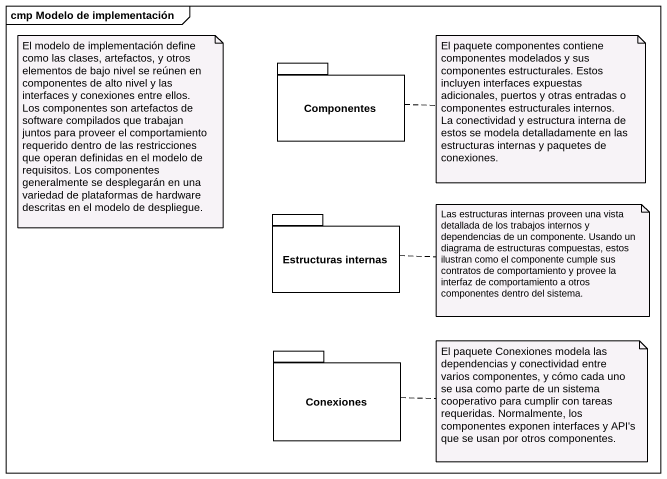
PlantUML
@startuml
mainframe cmp Modelo de implementación
package Componentes {
}
package "Estructuras internas" as Estructuras_internas {
}
package Conexiones {
}
note as N1
  El modelo de implementación define como las clases, artefactos, y otros elementos de bajo nivel se reúnen en componentes de alto nivel y las interfaces y conexiones entre ellos.
  Los componentes son artefactos de software compilados que trabajan juntos para proveer el comportamiento requerido dentro de las restricciones que operan definidas en el modelo de requisitos. Los componentes generalmente se desplegarán en una variedad de plataformas de hardware descritas en el modelo de despliegue.
end note
note right of Componentes
  El paquete componentes contiene componentes modelados y sus componentes estructurales. Estos incluyen interfaces expuestas adicionales, puertos y otras entradas o componentes estructurales internos.
  La conectividad y estructura interna de estos se modela detalladamente en las estructuras internas y paquetes de conexiones.
end note
note right of Estructuras_internas : Las estructuras internas proveen una vista detallada de los trabajos internos y dependencias de un componente. Usando un diagrama de estructuras compuestas, estos ilustran como el componente cumple sus contratos de comportamiento y provee la interfaz de comportamiento a otros componentes dentro del sistema.
note right of Conexiones : El paquete Conexiones modela las dependencias y conectividad entre varios componentes, y cómo cada uno se usa como parte de un sistema cooperativo para cumplir con tareas requeridas. Normalmente, los componentes exponen interfaces y API's que se usan por otros componentes.
@enduml
